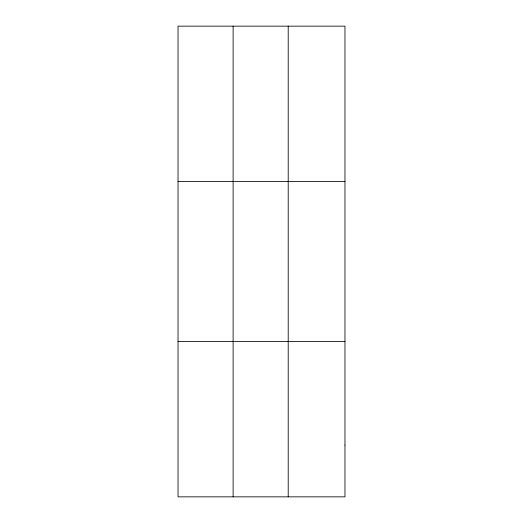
<?xml version="1.0" encoding="UTF-8"?>
<svg xmlns="http://www.w3.org/2000/svg" width="523" height="523" viewBox="0 0 523 523"><rect width="100%" height="100%" fill="white"/><g stroke="black" fill="none" stroke-linecap="round" stroke-linejoin="round"><path stroke-width="0.78" d="M233.121 26.15L233.121 496.85M288.206 26.15L288.206 496.85M178.036 181.481L344.964 181.481M178.036 341.519L344.964 341.519M344.964 445.073L344.964 496.85L178.036 496.85L178.036 26.15L344.964 26.15L344.964 445.073"/></g></svg>
